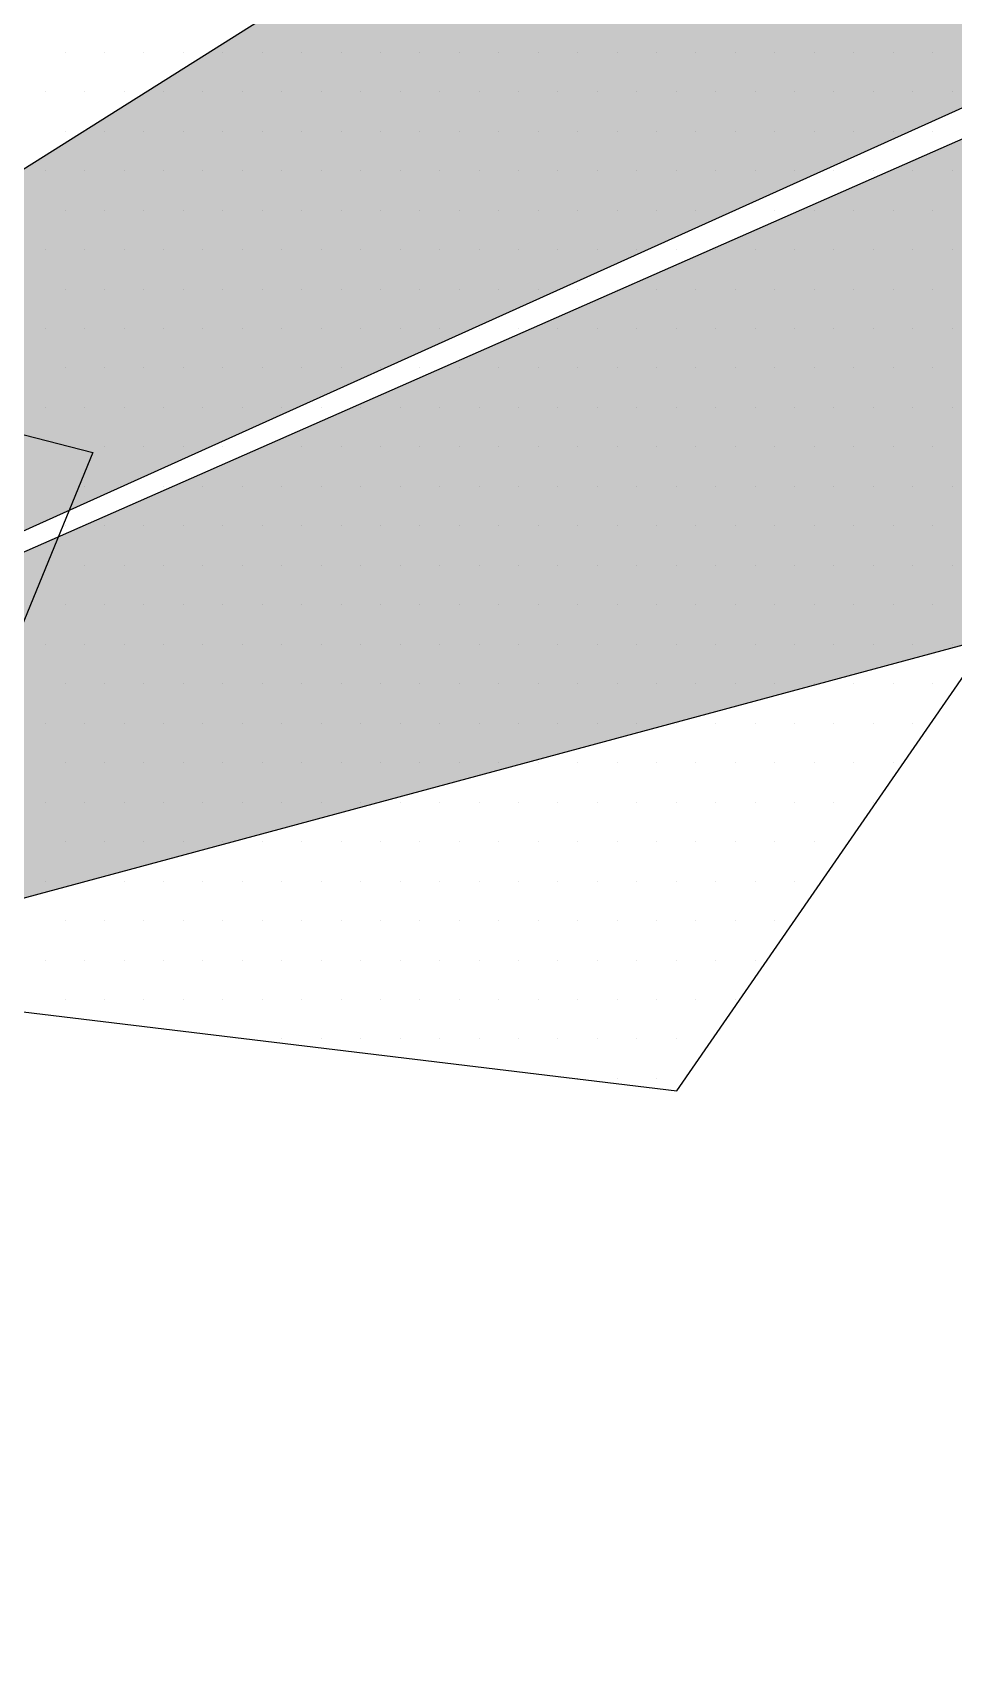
# Paper-space layout 'TOP_A1_00200_01-01-2017_MODELE' of a CAD drawing. Header units: millimetres. Extents: x -52 to 293, y -3 to 294.
# Drawn here: x -25.453 to -23.312, y 51.535 to 55.34 of the extents above; entities that cross this region are included whole.
import ezdxf

# ---------------------------------------------------------------- set-up
doc = ezdxf.new("R2010")
doc.units = ezdxf.units.MM
doc.header["$LTSCALE"] = 2
doc.linetypes.add('CACHEX2', pattern=[0.75, 0.5, -0.25])
for name, color, linetype in [('CALQUE_7', 4, 'Continuous'), ('CARTOUCHE', 7, 'Continuous'), ('rosace', 7, 'Continuous')]:
    doc.layers.add(name, color=color, linetype=linetype)

# ---------------------------------------------------------------- blocks, each defined once
blk = doc.blocks.new('A$C715108E3')
at = {"layer": 'CALQUE_7', "color": 131}
for p, q in [((-16.6249, -14.7076), (-16.6249, -14.7076)), ((-16.5336, -14.7076), (-16.5336, -14.7076)), ((-16.4418, -14.7076), (-16.4418, -14.7076)), ((-16.3497, -14.7076), (-16.3497, -14.7076)), ((-16.2577, -14.7076), (-16.2577, -14.7076)), ((-16.1666, -14.7076), (-16.1666, -14.7076)), ((-16.0744, -14.7076), (-16.0744, -14.7076)), ((-15.9828, -14.7076), (-15.9828, -14.7076)), ((-15.8915, -14.7076), (-15.8915, -14.7076)), ((-15.7995, -14.7076), (-15.7995, -14.7076)), ((-15.7075, -14.7076), (-15.7075, -14.7076)), ((-15.616, -14.7076), (-15.616, -14.7076)), ((-15.5242, -14.7076), (-15.5242, -14.7076)), ((-15.4324, -14.7076), (-15.4324, -14.7076)), ((-15.3409, -14.7076), (-15.3409, -14.7076)), ((-15.2491, -14.7076), (-15.2491, -14.7076)), ((-15.1572, -14.7076), (-15.1572, -14.7076)), ((-15.0652, -14.7076), (-15.0652, -14.7076)), ((-14.9739, -14.7076), (-14.9739, -14.7076)), ((-14.8819, -14.7076), (-14.8819, -14.7076)), ((-14.7903, -14.7076), (-14.7903, -14.7076)), ((-14.6988, -14.7076), (-14.6988, -14.7076)), ((-14.607, -14.7076), (-14.607, -14.7076)), ((-16.6712, -14.7991), (-16.6712, -14.7991)), ((-16.5793, -14.7991), (-16.5793, -14.7991)), ((-16.4873, -14.7991), (-16.4873, -14.7991)), ((-16.3953, -14.7991), (-16.3953, -14.7991)), ((-16.304, -14.7991), (-16.304, -14.7991)), ((-16.212, -14.7991), (-16.212, -14.7991)), ((-16.1203, -14.7991), (-16.1203, -14.7991)), ((-16.0287, -14.7991), (-16.0287, -14.7991)), ((-15.9369, -14.7991), (-15.9369, -14.7991)), ((-15.845, -14.7991), (-15.845, -14.7991)), ((-15.754, -14.7991), (-15.754, -14.7991)), ((-15.6619, -14.7991), (-15.6619, -14.7991)), ((-15.5699, -14.7991), (-15.5699, -14.7991)), ((-15.4786, -14.7991), (-15.4786, -14.7991)), ((-15.3866, -14.7991), (-15.3866, -14.7991)), ((-15.2948, -14.7991), (-15.2948, -14.7991)), ((-15.203, -14.7991), (-15.203, -14.7991)), ((-15.1117, -14.7991), (-15.1117, -14.7991)), ((-15.0197, -14.7991), (-15.0197, -14.7991)), ((-14.9278, -14.7991), (-14.9278, -14.7991)), ((-14.8364, -14.7991), (-14.8364, -14.7991)), ((-14.7444, -14.7991), (-14.7444, -14.7991)), ((-14.6527, -14.7991), (-14.6527, -14.7991)), ((-14.5611, -14.7991), (-14.5611, -14.7991)), ((-16.6249, -14.8905), (-16.6249, -14.8905)), ((-16.5336, -14.8905), (-16.5336, -14.8905)), ((-16.4418, -14.8905), (-16.4418, -14.8905)), ((-16.3497, -14.8905), (-16.3497, -14.8905)), ((-16.2577, -14.8905), (-16.2577, -14.8905)), ((-16.1666, -14.8905), (-16.1666, -14.8905)), ((-16.0744, -14.8905), (-16.0744, -14.8905)), ((-15.9828, -14.8905), (-15.9828, -14.8905)), ((-15.8915, -14.8905), (-15.8915, -14.8905)), ((-15.7995, -14.8905), (-15.7995, -14.8905)), ((-15.7075, -14.8905), (-15.7075, -14.8905)), ((-15.616, -14.8905), (-15.616, -14.8905)), ((-15.5242, -14.8905), (-15.5242, -14.8905)), ((-15.4324, -14.8905), (-15.4324, -14.8905)), ((-15.3409, -14.8905), (-15.3409, -14.8905)), ((-15.2491, -14.8905), (-15.2491, -14.8905)), ((-15.1572, -14.8905), (-15.1572, -14.8905)), ((-15.0652, -14.8905), (-15.0652, -14.8905)), ((-14.9739, -14.8905), (-14.9739, -14.8905)), ((-14.8819, -14.8905), (-14.8819, -14.8905)), ((-14.7903, -14.8905), (-14.7903, -14.8905)), ((-14.6988, -14.8905), (-14.6988, -14.8905)), ((-14.607, -14.8905), (-14.607, -14.8905)), ((-16.6712, -14.9827), (-16.6712, -14.9827)), ((-16.5793, -14.9827), (-16.5793, -14.9827)), ((-16.4873, -14.9827), (-16.4873, -14.9827)), ((-16.3953, -14.9827), (-16.3953, -14.9827)), ((-16.304, -14.9827), (-16.304, -14.9827)), ((-16.212, -14.9827), (-16.212, -14.9827)), ((-16.1203, -14.9827), (-16.1203, -14.9827)), ((-16.0287, -14.9827), (-16.0287, -14.9827)), ((-15.9369, -14.9827), (-15.9369, -14.9827)), ((-15.845, -14.9827), (-15.845, -14.9827)), ((-15.754, -14.9827), (-15.754, -14.9827)), ((-15.6619, -14.9827), (-15.6619, -14.9827)), ((-15.5699, -14.9827), (-15.5699, -14.9827)), ((-15.4786, -14.9827), (-15.4786, -14.9827)), ((-15.3866, -14.9827), (-15.3866, -14.9827)), ((-15.2948, -14.9827), (-15.2948, -14.9827)), ((-15.203, -14.9827), (-15.203, -14.9827)), ((-15.1117, -14.9827), (-15.1117, -14.9827)), ((-15.0197, -14.9827), (-15.0197, -14.9827)), ((-14.9278, -14.9827), (-14.9278, -14.9827)), ((-14.8364, -14.9827), (-14.8364, -14.9827)), ((-14.7444, -14.9827), (-14.7444, -14.9827)), ((-14.6527, -14.9827), (-14.6527, -14.9827)), ((-14.5611, -14.9827), (-14.5611, -14.9827)), ((-16.6249, -15.0742), (-16.6249, -15.0742)), ((-16.5336, -15.0742), (-16.5336, -15.0742)), ((-16.4418, -15.0742), (-16.4418, -15.0742)), ((-16.3497, -15.0742), (-16.3497, -15.0742)), ((-16.2577, -15.0742), (-16.2577, -15.0742)), ((-16.1666, -15.0742), (-16.1666, -15.0742)), ((-16.0744, -15.0742), (-16.0744, -15.0742)), ((-15.9828, -15.0742), (-15.9828, -15.0742)), ((-15.8915, -15.0742), (-15.8915, -15.0742)), ((-15.7995, -15.0742), (-15.7995, -15.0742)), ((-15.7075, -15.0742), (-15.7075, -15.0742)), ((-15.616, -15.0742), (-15.616, -15.0742)), ((-15.5242, -15.0742), (-15.5242, -15.0742)), ((-15.4324, -15.0742), (-15.4324, -15.0742)), ((-15.3409, -15.0742), (-15.3409, -15.0742)), ((-15.2491, -15.0742), (-15.2491, -15.0742)), ((-15.1572, -15.0742), (-15.1572, -15.0742)), ((-15.0652, -15.0742), (-15.0652, -15.0742)), ((-14.9739, -15.0742), (-14.9739, -15.0742)), ((-14.8819, -15.0742), (-14.8819, -15.0742)), ((-14.7903, -15.0742), (-14.7903, -15.0742)), ((-14.6988, -15.0742), (-14.6988, -15.0742)), ((-14.607, -15.0742), (-14.607, -15.0742)), ((-16.6712, -15.1655), (-16.6712, -15.1655)), ((-16.5793, -15.1655), (-16.5793, -15.1655)), ((-16.4873, -15.1655), (-16.4873, -15.1655)), ((-16.3953, -15.1655), (-16.3953, -15.1655)), ((-16.304, -15.1655), (-16.304, -15.1655)), ((-16.212, -15.1655), (-16.212, -15.1655)), ((-16.1203, -15.1655), (-16.1203, -15.1655)), ((-16.0287, -15.1655), (-16.0287, -15.1655)), ((-15.9369, -15.1655), (-15.9369, -15.1655)), ((-15.845, -15.1655), (-15.845, -15.1655)), ((-15.754, -15.1655), (-15.754, -15.1655)), ((-15.6619, -15.1655), (-15.6619, -15.1655)), ((-15.5699, -15.1655), (-15.5699, -15.1655)), ((-15.4786, -15.1655), (-15.4786, -15.1655)), ((-15.3866, -15.1655), (-15.3866, -15.1655)), ((-15.2948, -15.1655), (-15.2948, -15.1655)), ((-15.203, -15.1655), (-15.203, -15.1655)), ((-15.1117, -15.1655), (-15.1117, -15.1655)), ((-15.0197, -15.1655), (-15.0197, -15.1655)), ((-14.9278, -15.1655), (-14.9278, -15.1655)), ((-14.8364, -15.1655), (-14.8364, -15.1655)), ((-14.7444, -15.1655), (-14.7444, -15.1655)), ((-14.6527, -15.1655), (-14.6527, -15.1655)), ((-14.5611, -15.1655), (-14.5611, -15.1655)), ((-16.6249, -15.2579), (-16.6249, -15.2579)), ((-16.5336, -15.2579), (-16.5336, -15.2579)), ((-16.4418, -15.2579), (-16.4418, -15.2579)), ((-16.3497, -15.2579), (-16.3497, -15.2579)), ((-16.2577, -15.2579), (-16.2577, -15.2579)), ((-16.1666, -15.2579), (-16.1666, -15.2579)), ((-16.0744, -15.2579), (-16.0744, -15.2579)), ((-15.9828, -15.2579), (-15.9828, -15.2579)), ((-15.8915, -15.2579), (-15.8915, -15.2579)), ((-15.7995, -15.2579), (-15.7995, -15.2579)), ((-15.7075, -15.2579), (-15.7075, -15.2579)), ((-15.616, -15.2579), (-15.616, -15.2579)), ((-15.5242, -15.2579), (-15.5242, -15.2579)), ((-15.4324, -15.2579), (-15.4324, -15.2579)), ((-15.3409, -15.2579), (-15.3409, -15.2579)), ((-15.2491, -15.2579), (-15.2491, -15.2579)), ((-15.1572, -15.2579), (-15.1572, -15.2579)), ((-15.0652, -15.2579), (-15.0652, -15.2579)), ((-14.9739, -15.2579), (-14.9739, -15.2579)), ((-14.8819, -15.2579), (-14.8819, -15.2579)), ((-14.7903, -15.2579), (-14.7903, -15.2579)), ((-14.6988, -15.2579), (-14.6988, -15.2579)), ((-14.607, -15.2579), (-14.607, -15.2579)), ((-16.6712, -15.3493), (-16.6712, -15.3493)), ((-16.5793, -15.3493), (-16.5793, -15.3493)), ((-16.4873, -15.3493), (-16.4873, -15.3493)), ((-16.3953, -15.3493), (-16.3953, -15.3493)), ((-16.304, -15.3493), (-16.304, -15.3493)), ((-16.212, -15.3493), (-16.212, -15.3493)), ((-16.1203, -15.3493), (-16.1203, -15.3493)), ((-16.0287, -15.3493), (-16.0287, -15.3493)), ((-15.9369, -15.3493), (-15.9369, -15.3493)), ((-15.845, -15.3493), (-15.845, -15.3493)), ((-15.754, -15.3493), (-15.754, -15.3493)), ((-15.6619, -15.3493), (-15.6619, -15.3493)), ((-15.5699, -15.3493), (-15.5699, -15.3493)), ((-15.4786, -15.3493), (-15.4786, -15.3493)), ((-15.3866, -15.3493), (-15.3866, -15.3493)), ((-15.2948, -15.3493), (-15.2948, -15.3493)), ((-15.203, -15.3493), (-15.203, -15.3493)), ((-15.1117, -15.3493), (-15.1117, -15.3493)), ((-15.0197, -15.3493), (-15.0197, -15.3493)), ((-14.9278, -15.3493), (-14.9278, -15.3493)), ((-14.8364, -15.3493), (-14.8364, -15.3493)), ((-14.7444, -15.3493), (-14.7444, -15.3493)), ((-14.6527, -15.3493), (-14.6527, -15.3493)), ((-14.5611, -15.3493), (-14.5611, -15.3493)), ((-16.6249, -15.4406), (-16.6249, -15.4406)), ((-16.5336, -15.4406), (-16.5336, -15.4406)), ((-16.4418, -15.4406), (-16.4418, -15.4406)), ((-16.3497, -15.4406), (-16.3497, -15.4406)), ((-16.2577, -15.4406), (-16.2577, -15.4406)), ((-16.1666, -15.4406), (-16.1666, -15.4406)), ((-16.0744, -15.4406), (-16.0744, -15.4406)), ((-15.9828, -15.4406), (-15.9828, -15.4406)), ((-15.8915, -15.4406), (-15.8915, -15.4406)), ((-15.7995, -15.4406), (-15.7995, -15.4406)), ((-15.7075, -15.4406), (-15.7075, -15.4406)), ((-15.616, -15.4406), (-15.616, -15.4406)), ((-15.5242, -15.4406), (-15.5242, -15.4406)), ((-15.4324, -15.4406), (-15.4324, -15.4406)), ((-15.3409, -15.4406), (-15.3409, -15.4406)), ((-15.2491, -15.4406), (-15.2491, -15.4406)), ((-15.1572, -15.4406), (-15.1572, -15.4406)), ((-15.0652, -15.4406), (-15.0652, -15.4406)), ((-14.9739, -15.4406), (-14.9739, -15.4406)), ((-14.8819, -15.4406), (-14.8819, -15.4406)), ((-14.7903, -15.4406), (-14.7903, -15.4406)), ((-14.6988, -15.4406), (-14.6988, -15.4406)), ((-14.607, -15.4406), (-14.607, -15.4406)), ((-16.6712, -15.5332), (-16.6712, -15.5332)), ((-16.5793, -15.5332), (-16.5793, -15.5332)), ((-16.4873, -15.5332), (-16.4873, -15.5332)), ((-16.3953, -15.5332), (-16.3953, -15.5332)), ((-16.304, -15.5332), (-16.304, -15.5332)), ((-16.212, -15.5332), (-16.212, -15.5332)), ((-16.1203, -15.5332), (-16.1203, -15.5332)), ((-16.0287, -15.5332), (-16.0287, -15.5332)), ((-15.9369, -15.5332), (-15.9369, -15.5332)), ((-15.845, -15.5332), (-15.845, -15.5332)), ((-15.754, -15.5332), (-15.754, -15.5332)), ((-15.6619, -15.5332), (-15.6619, -15.5332)), ((-15.5699, -15.5332), (-15.5699, -15.5332)), ((-15.4786, -15.5332), (-15.4786, -15.5332)), ((-15.3866, -15.5332), (-15.3866, -15.5332)), ((-15.2948, -15.5332), (-15.2948, -15.5332)), ((-15.203, -15.5332), (-15.203, -15.5332)), ((-15.1117, -15.5332), (-15.1117, -15.5332)), ((-15.0197, -15.5332), (-15.0197, -15.5332)), ((-14.9278, -15.5332), (-14.9278, -15.5332)), ((-14.8364, -15.5332), (-14.8364, -15.5332)), ((-14.7444, -15.5332), (-14.7444, -15.5332)), ((-14.6527, -15.5332), (-14.6527, -15.5332)), ((-14.5611, -15.5332), (-14.5611, -15.5332)), ((-16.6116, -15.6246), (-16.6116, -15.6246)), ((-16.5336, -15.6246), (-16.5336, -15.6246)), ((-16.4418, -15.6246), (-16.4418, -15.6246)), ((-16.3497, -15.6246), (-16.3497, -15.6246)), ((-16.2577, -15.6246), (-16.2577, -15.6246)), ((-16.1666, -15.6246), (-16.1666, -15.6246)), ((-16.0744, -15.6246), (-16.0744, -15.6246)), ((-15.9828, -15.6246), (-15.9828, -15.6246)), ((-15.8915, -15.6246), (-15.8915, -15.6246)), ((-15.7995, -15.6246), (-15.7995, -15.6246)), ((-15.7075, -15.6246), (-15.7075, -15.6246)), ((-15.616, -15.6246), (-15.616, -15.6246)), ((-15.5242, -15.6246), (-15.5242, -15.6246)), ((-15.4324, -15.6246), (-15.4324, -15.6246)), ((-15.3409, -15.6246), (-15.3409, -15.6246)), ((-15.2491, -15.6246), (-15.2491, -15.6246)), ((-15.1572, -15.6246), (-15.1572, -15.6246)), ((-15.0652, -15.6246), (-15.0652, -15.6246)), ((-14.9739, -15.6246), (-14.9739, -15.6246)), ((-14.8819, -15.6246), (-14.8819, -15.6246)), ((-14.7903, -15.6246), (-14.7903, -15.6246)), ((-14.6988, -15.6246), (-14.6988, -15.6246)), ((-14.607, -15.6246), (-14.607, -15.6246)), ((-16.5928, -15.7159), (-16.5928, -15.7159)), ((-16.5793, -15.7159), (-16.5793, -15.7159)), ((-16.4873, -15.7159), (-16.4873, -15.7159)), ((-16.3953, -15.7159), (-16.3953, -15.7159)), ((-16.304, -15.7159), (-16.304, -15.7159)), ((-16.212, -15.7159), (-16.212, -15.7159)), ((-16.1203, -15.7159), (-16.1203, -15.7159)), ((-16.0287, -15.7159), (-16.0287, -15.7159)), ((-15.9369, -15.7159), (-15.9369, -15.7159)), ((-15.845, -15.7159), (-15.845, -15.7159)), ((-15.754, -15.7159), (-15.754, -15.7159)), ((-15.6619, -15.7159), (-15.6619, -15.7159)), ((-15.5699, -15.7159), (-15.5699, -15.7159)), ((-15.4786, -15.7159), (-15.4786, -15.7159)), ((-15.3866, -15.7159), (-15.3866, -15.7159)), ((-15.2948, -15.7159), (-15.2948, -15.7159)), ((-15.203, -15.7159), (-15.203, -15.7159)), ((-15.1117, -15.7159), (-15.1117, -15.7159)), ((-15.0197, -15.7159), (-15.0197, -15.7159)), ((-14.9278, -15.7159), (-14.9278, -15.7159)), ((-14.8364, -15.7159), (-14.8364, -15.7159)), ((-14.7444, -15.7159), (-14.7444, -15.7159)), ((-14.6527, -15.7159), (-14.6527, -15.7159)), ((-14.5611, -15.7159), (-14.5611, -15.7159)), ((-16.6305, -15.8081), (-16.6305, -15.8081)), ((-16.6249, -15.8081), (-16.6249, -15.8081)), ((-16.5336, -15.8081), (-16.5336, -15.8081)), ((-16.4418, -15.8081), (-16.4418, -15.8081)), ((-16.3497, -15.8081), (-16.3497, -15.8081)), ((-16.2577, -15.8081), (-16.2577, -15.8081)), ((-16.1666, -15.8081), (-16.1666, -15.8081)), ((-16.0744, -15.8081), (-16.0744, -15.8081)), ((-15.9828, -15.8081), (-15.9828, -15.8081)), ((-15.8915, -15.8081), (-15.8915, -15.8081)), ((-15.7995, -15.8081), (-15.7995, -15.8081)), ((-15.7075, -15.8081), (-15.7075, -15.8081)), ((-15.616, -15.8081), (-15.616, -15.8081)), ((-15.5242, -15.8081), (-15.5242, -15.8081)), ((-15.4324, -15.8081), (-15.4324, -15.8081)), ((-15.3409, -15.8081), (-15.3409, -15.8081)), ((-15.2491, -15.8081), (-15.2491, -15.8081)), ((-15.1572, -15.8081), (-15.1572, -15.8081)), ((-15.0652, -15.8081), (-15.0652, -15.8081)), ((-14.9739, -15.8081), (-14.9739, -15.8081)), ((-14.8819, -15.8081), (-14.8819, -15.8081)), ((-14.7903, -15.8081), (-14.7903, -15.8081)), ((-14.6988, -15.8081), (-14.6988, -15.8081)), ((-14.607, -15.8081), (-14.607, -15.8081)), ((-16.6678, -15.8996), (-16.6678, -15.8996)), ((-16.5793, -15.8996), (-16.5793, -15.8996)), ((-16.4873, -15.8996), (-16.4873, -15.8996)), ((-16.3953, -15.8996), (-16.3953, -15.8996)), ((-16.304, -15.8996), (-16.304, -15.8996)), ((-16.212, -15.8996), (-16.212, -15.8996)), ((-16.1203, -15.8996), (-16.1203, -15.8996)), ((-16.0287, -15.8996), (-16.0287, -15.8996)), ((-15.9369, -15.8996), (-15.9369, -15.8996)), ((-15.845, -15.8996), (-15.845, -15.8996)), ((-15.754, -15.8996), (-15.754, -15.8996)), ((-15.6619, -15.8996), (-15.6619, -15.8996)), ((-15.5699, -15.8996), (-15.5699, -15.8996)), ((-15.4786, -15.8996), (-15.4786, -15.8996)), ((-15.3866, -15.8996), (-15.3866, -15.8996)), ((-15.2948, -15.8996), (-15.2948, -15.8996)), ((-15.203, -15.8996), (-15.203, -15.8996)), ((-15.1117, -15.8996), (-15.1117, -15.8996)), ((-15.0197, -15.8996), (-15.0197, -15.8996)), ((-14.9278, -15.8996), (-14.9278, -15.8996)), ((-14.8364, -15.8996), (-14.8364, -15.8996)), ((-14.7444, -15.8996), (-14.7444, -15.8996)), ((-14.6527, -15.8996), (-14.6527, -15.8996)), ((-14.5611, -15.8996), (-14.5611, -15.8996)), ((-16.6249, -15.991), (-16.6249, -15.991)), ((-16.5336, -15.991), (-16.5336, -15.991)), ((-16.4418, -15.991), (-16.4418, -15.991)), ((-16.3497, -15.991), (-16.3497, -15.991)), ((-16.2577, -15.991), (-16.2577, -15.991)), ((-16.1666, -15.991), (-16.1666, -15.991)), ((-16.0744, -15.991), (-16.0744, -15.991)), ((-15.9828, -15.991), (-15.9828, -15.991)), ((-15.8915, -15.991), (-15.8915, -15.991)), ((-15.7995, -15.991), (-15.7995, -15.991)), ((-15.7075, -15.991), (-15.7075, -15.991)), ((-15.616, -15.991), (-15.616, -15.991)), ((-15.5242, -15.991), (-15.5242, -15.991)), ((-15.4324, -15.991), (-15.4324, -15.991)), ((-15.3409, -15.991), (-15.3409, -15.991)), ((-15.2491, -15.991), (-15.2491, -15.991)), ((-15.1572, -15.991), (-15.1572, -15.991)), ((-15.0652, -15.991), (-15.0652, -15.991)), ((-14.9739, -15.991), (-14.9739, -15.991)), ((-14.8819, -15.991), (-14.8819, -15.991)), ((-14.7903, -15.991), (-14.7903, -15.991)), ((-14.6988, -15.991), (-14.6988, -15.991)), ((-14.607, -15.991), (-14.607, -15.991)), ((-16.6712, -16.0834), (-16.6712, -16.0834)), ((-16.5793, -16.0834), (-16.5793, -16.0834)), ((-16.4873, -16.0834), (-16.4873, -16.0834)), ((-16.3953, -16.0834), (-16.3953, -16.0834)), ((-16.304, -16.0834), (-16.304, -16.0834)), ((-16.212, -16.0834), (-16.212, -16.0834)), ((-16.1203, -16.0834), (-16.1203, -16.0834)), ((-16.0287, -16.0834), (-16.0287, -16.0834)), ((-15.9369, -16.0834), (-15.9369, -16.0834)), ((-15.845, -16.0834), (-15.845, -16.0834)), ((-15.754, -16.0834), (-15.754, -16.0834)), ((-15.6619, -16.0834), (-15.6619, -16.0834)), ((-15.5699, -16.0834), (-15.5699, -16.0834)), ((-15.4786, -16.0834), (-15.4786, -16.0834)), ((-15.3866, -16.0834), (-15.3866, -16.0834)), ((-15.2948, -16.0834), (-15.2948, -16.0834)), ((-15.203, -16.0834), (-15.203, -16.0834)), ((-15.1117, -16.0834), (-15.1117, -16.0834)), ((-15.0197, -16.0834), (-15.0197, -16.0834)), ((-14.9278, -16.0834), (-14.9278, -16.0834)), ((-14.8364, -16.0834), (-14.8364, -16.0834)), ((-14.7444, -16.0834), (-14.7444, -16.0834)), ((-14.6527, -16.0834), (-14.6527, -16.0834)), ((-14.5611, -16.0834), (-14.5611, -16.0834)), ((-16.6249, -16.1747), (-16.6249, -16.1747)), ((-16.5336, -16.1747), (-16.5336, -16.1747)), ((-16.4418, -16.1747), (-16.4418, -16.1747)), ((-16.3497, -16.1747), (-16.3497, -16.1747)), ((-16.2577, -16.1747), (-16.2577, -16.1747)), ((-16.1666, -16.1747), (-16.1666, -16.1747)), ((-16.0744, -16.1747), (-16.0744, -16.1747)), ((-15.9828, -16.1747), (-15.9828, -16.1747)), ((-15.8915, -16.1747), (-15.8915, -16.1747)), ((-15.7995, -16.1747), (-15.7995, -16.1747)), ((-15.7075, -16.1747), (-15.7075, -16.1747)), ((-15.616, -16.1747), (-15.616, -16.1747)), ((-15.5242, -16.1747), (-15.5242, -16.1747)), ((-15.4324, -16.1747), (-15.4324, -16.1747)), ((-15.3409, -16.1747), (-15.3409, -16.1747)), ((-15.2491, -16.1747), (-15.2491, -16.1747)), ((-15.1572, -16.1747), (-15.1572, -16.1747)), ((-15.0652, -16.1747), (-15.0652, -16.1747)), ((-14.9739, -16.1747), (-14.9739, -16.1747)), ((-14.8819, -16.1747), (-14.8819, -16.1747)), ((-14.7903, -16.1747), (-14.7903, -16.1747)), ((-14.6988, -16.1747), (-14.6988, -16.1747)), ((-14.607, -16.1747), (-14.607, -16.1747)), ((-16.6712, -16.2673), (-16.6712, -16.2673)), ((-16.5793, -16.2673), (-16.5793, -16.2673)), ((-16.4873, -16.2673), (-16.4873, -16.2673)), ((-16.3953, -16.2673), (-16.3953, -16.2673)), ((-16.304, -16.2673), (-16.304, -16.2673)), ((-16.212, -16.2673), (-16.212, -16.2673)), ((-16.1203, -16.2673), (-16.1203, -16.2673)), ((-16.0287, -16.2673), (-16.0287, -16.2673)), ((-15.9369, -16.2673), (-15.9369, -16.2673)), ((-15.845, -16.2673), (-15.845, -16.2673)), ((-15.754, -16.2673), (-15.754, -16.2673)), ((-15.6619, -16.2673), (-15.6619, -16.2673)), ((-15.5699, -16.2673), (-15.5699, -16.2673)), ((-15.4786, -16.2673), (-15.4786, -16.2673)), ((-15.3866, -16.2673), (-15.3866, -16.2673)), ((-15.2948, -16.2673), (-15.2948, -16.2673)), ((-15.203, -16.2673), (-15.203, -16.2673)), ((-15.1117, -16.2673), (-15.1117, -16.2673)), ((-15.0197, -16.2673), (-15.0197, -16.2673)), ((-14.9278, -16.2673), (-14.9278, -16.2673)), ((-14.8364, -16.2673), (-14.8364, -16.2673)), ((-14.7444, -16.2673), (-14.7444, -16.2673)), ((-14.6527, -16.2673), (-14.6527, -16.2673)), ((-16.6249, -16.3587), (-16.6249, -16.3587)), ((-16.5336, -16.3587), (-16.5336, -16.3587)), ((-16.4418, -16.3587), (-16.4418, -16.3587)), ((-16.3497, -16.3587), (-16.3497, -16.3587)), ((-16.2577, -16.3587), (-16.2577, -16.3587)), ((-16.1666, -16.3587), (-16.1666, -16.3587)), ((-16.0744, -16.3587), (-16.0744, -16.3587)), ((-15.9828, -16.3587), (-15.9828, -16.3587)), ((-15.8915, -16.3587), (-15.8915, -16.3587)), ((-15.7995, -16.3587), (-15.7995, -16.3587)), ((-15.7075, -16.3587), (-15.7075, -16.3587)), ((-15.616, -16.3587), (-15.616, -16.3587)), ((-15.5242, -16.3587), (-15.5242, -16.3587)), ((-15.4324, -16.3587), (-15.4324, -16.3587)), ((-15.3409, -16.3587), (-15.3409, -16.3587)), ((-15.2491, -16.3587), (-15.2491, -16.3587)), ((-15.1572, -16.3587), (-15.1572, -16.3587)), ((-15.0652, -16.3587), (-15.0652, -16.3587)), ((-14.9739, -16.3587), (-14.9739, -16.3587)), ((-14.8819, -16.3587), (-14.8819, -16.3587)), ((-14.7903, -16.3587), (-14.7903, -16.3587)), ((-14.6988, -16.3587), (-14.6988, -16.3587)), ((-16.6712, -16.45), (-16.6712, -16.45)), ((-16.5793, -16.45), (-16.5793, -16.45)), ((-16.4873, -16.45), (-16.4873, -16.45)), ((-16.3953, -16.45), (-16.3953, -16.45)), ((-16.304, -16.45), (-16.304, -16.45)), ((-16.212, -16.45), (-16.212, -16.45)), ((-16.1203, -16.45), (-16.1203, -16.45)), ((-16.0287, -16.45), (-16.0287, -16.45)), ((-15.9369, -16.45), (-15.9369, -16.45)), ((-15.845, -16.45), (-15.845, -16.45)), ((-15.754, -16.45), (-15.754, -16.45)), ((-15.6619, -16.45), (-15.6619, -16.45)), ((-15.5699, -16.45), (-15.5699, -16.45)), ((-15.4786, -16.45), (-15.4786, -16.45)), ((-15.3866, -16.45), (-15.3866, -16.45)), ((-15.2948, -16.45), (-15.2948, -16.45)), ((-15.203, -16.45), (-15.203, -16.45)), ((-15.1117, -16.45), (-15.1117, -16.45)), ((-15.0197, -16.45), (-15.0197, -16.45)), ((-14.9278, -16.45), (-14.9278, -16.45)), ((-14.8364, -16.45), (-14.8364, -16.45)), ((-14.7444, -16.45), (-14.7444, -16.45)), ((-16.6249, -16.5424), (-16.6249, -16.5424)), ((-16.5336, -16.5424), (-16.5336, -16.5424)), ((-16.4418, -16.5424), (-16.4418, -16.5424)), ((-16.3497, -16.5424), (-16.3497, -16.5424)), ((-16.2577, -16.5424), (-16.2577, -16.5424)), ((-16.1666, -16.5424), (-16.1666, -16.5424)), ((-16.0744, -16.5424), (-16.0744, -16.5424)), ((-15.9828, -16.5424), (-15.9828, -16.5424)), ((-15.8915, -16.5424), (-15.8915, -16.5424)), ((-15.7995, -16.5424), (-15.7995, -16.5424)), ((-15.7075, -16.5424), (-15.7075, -16.5424)), ((-15.616, -16.5424), (-15.616, -16.5424)), ((-15.5242, -16.5424), (-15.5242, -16.5424)), ((-15.4324, -16.5424), (-15.4324, -16.5424)), ((-15.3409, -16.5424), (-15.3409, -16.5424)), ((-15.2491, -16.5424), (-15.2491, -16.5424)), ((-15.1572, -16.5424), (-15.1572, -16.5424)), ((-15.0652, -16.5424), (-15.0652, -16.5424)), ((-14.9739, -16.5424), (-14.9739, -16.5424)), ((-14.8819, -16.5424), (-14.8819, -16.5424)), ((-16.6712, -16.6339), (-16.6712, -16.6339)), ((-16.5793, -16.6339), (-16.5793, -16.6339)), ((-16.4873, -16.6339), (-16.4873, -16.6339)), ((-16.3953, -16.6339), (-16.3953, -16.6339)), ((-16.304, -16.6339), (-16.304, -16.6339)), ((-16.212, -16.6339), (-16.212, -16.6339)), ((-16.1203, -16.6339), (-16.1203, -16.6339)), ((-16.0287, -16.6339), (-16.0287, -16.6339)), ((-15.9369, -16.6339), (-15.9369, -16.6339)), ((-15.845, -16.6339), (-15.845, -16.6339)), ((-15.754, -16.6339), (-15.754, -16.6339)), ((-15.6619, -16.6339), (-15.6619, -16.6339)), ((-15.5699, -16.6339), (-15.5699, -16.6339)), ((-15.4786, -16.6339), (-15.4786, -16.6339)), ((-15.3866, -16.6339), (-15.3866, -16.6339)), ((-15.2948, -16.6339), (-15.2948, -16.6339)), ((-15.203, -16.6339), (-15.203, -16.6339)), ((-15.1117, -16.6339), (-15.1117, -16.6339)), ((-15.0197, -16.6339), (-15.0197, -16.6339)), ((-14.9278, -16.6339), (-14.9278, -16.6339)), ((-16.6249, -16.7251), (-16.6249, -16.7251)), ((-16.5336, -16.7251), (-16.5336, -16.7251)), ((-16.4418, -16.7251), (-16.4418, -16.7251)), ((-16.3497, -16.7251), (-16.3497, -16.7251)), ((-16.2577, -16.7251), (-16.2577, -16.7251)), ((-16.1666, -16.7251), (-16.1666, -16.7251)), ((-16.0744, -16.7251), (-16.0744, -16.7251)), ((-15.9828, -16.7251), (-15.9828, -16.7251)), ((-15.8915, -16.7251), (-15.8915, -16.7251)), ((-15.7995, -16.7251), (-15.7995, -16.7251)), ((-15.7075, -16.7251), (-15.7075, -16.7251)), ((-15.616, -16.7251), (-15.616, -16.7251)), ((-15.5242, -16.7251), (-15.5242, -16.7251)), ((-15.4324, -16.7251), (-15.4324, -16.7251)), ((-15.3409, -16.7251), (-15.3409, -16.7251)), ((-15.2491, -16.7251), (-15.2491, -16.7251)), ((-15.1572, -16.7251), (-15.1572, -16.7251)), ((-15.0652, -16.7251), (-15.0652, -16.7251)), ((-14.9739, -16.7251), (-14.9739, -16.7251)), ((-16.6712, -16.8175), (-16.6712, -16.8175)), ((-16.5793, -16.8175), (-16.5793, -16.8175)), ((-16.4873, -16.8175), (-16.4873, -16.8175)), ((-16.3953, -16.8175), (-16.3953, -16.8175)), ((-16.304, -16.8175), (-16.304, -16.8175)), ((-16.212, -16.8175), (-16.212, -16.8175)), ((-16.1203, -16.8175), (-16.1203, -16.8175)), ((-16.0287, -16.8175), (-16.0287, -16.8175)), ((-15.9369, -16.8175), (-15.9369, -16.8175)), ((-15.845, -16.8175), (-15.845, -16.8175)), ((-15.754, -16.8175), (-15.754, -16.8175)), ((-15.6619, -16.8175), (-15.6619, -16.8175)), ((-15.5699, -16.8175), (-15.5699, -16.8175)), ((-15.4786, -16.8175), (-15.4786, -16.8175)), ((-15.3866, -16.8175), (-15.3866, -16.8175)), ((-15.2948, -16.8175), (-15.2948, -16.8175)), ((-15.203, -16.8175), (-15.203, -16.8175)), ((-15.1117, -16.8175), (-15.1117, -16.8175)), ((-15.0197, -16.8175), (-15.0197, -16.8175)), ((-16.6249, -16.909), (-16.6249, -16.909)), ((-16.5336, -16.909), (-16.5336, -16.909)), ((-16.4418, -16.909), (-16.4418, -16.909)), ((-16.3497, -16.909), (-16.3497, -16.909)), ((-16.2577, -16.909), (-16.2577, -16.909)), ((-16.1666, -16.909), (-16.1666, -16.909)), ((-16.0744, -16.909), (-16.0744, -16.909)), ((-15.9828, -16.909), (-15.9828, -16.909)), ((-15.8915, -16.909), (-15.8915, -16.909)), ((-15.7995, -16.909), (-15.7995, -16.909)), ((-15.7075, -16.909), (-15.7075, -16.909)), ((-15.616, -16.909), (-15.616, -16.909)), ((-15.5242, -16.909), (-15.5242, -16.909)), ((-15.4324, -16.909), (-15.4324, -16.909)), ((-15.3409, -16.909), (-15.3409, -16.909)), ((-15.2491, -16.909), (-15.2491, -16.909)), ((-15.1572, -16.909), (-15.1572, -16.909)), ((-15.0652, -16.909), (-15.0652, -16.909)), ((-16.1981, -17.0003), (-16.1981, -17.0003)), ((-16.1203, -17.0003), (-16.1203, -17.0003)), ((-16.0287, -17.0003), (-16.0287, -17.0003)), ((-15.9369, -17.0003), (-15.9369, -17.0003)), ((-15.845, -17.0003), (-15.845, -17.0003)), ((-15.754, -17.0003), (-15.754, -17.0003)), ((-15.6619, -17.0003), (-15.6619, -17.0003)), ((-15.5699, -17.0003), (-15.5699, -17.0003)), ((-15.4786, -17.0003), (-15.4786, -17.0003)), ((-15.3866, -17.0003), (-15.3866, -17.0003)), ((-15.2948, -17.0003), (-15.2948, -17.0003)), ((-15.203, -17.0003), (-15.203, -17.0003)), ((-15.4383, -17.0928), (-15.4383, -17.0928)), ((-15.4324, -17.0928), (-15.4324, -17.0928)), ((-15.3409, -17.0928), (-15.3409, -17.0928)), ((-15.2491, -17.0928), (-15.2491, -17.0928))]:
    blk.add_line(p, q, dxfattribs=at)
blk.add_lwpolyline([(-17.1333, -11.706), (-13.6302, -12.0681), (-14.8375, -14.0161), (-16.6359, -13.7897), (-17.73, -15.3364), (-16.5602, -15.6374), (-17.0758, -16.8949), (-15.2018, -17.1211), (-14.4102, -15.977), (-14.0453, -15.6258), (-13.0766, -15.8137), (-11.7939, -15.977), (-13.895, -18.9134)], dxfattribs=at)
blk = doc.blocks.new('A$C581E6685')
at = {"layer": 'rosace'}
for color, points in [(142, [(-45.3965, 37.4846), (-39.5666, 28.8703), (-39.344, 28.5414), (-39.8519, 24.2064), (-36.9477, 25.4853), (-26.3566, 30.2032), (-36.1863, 24.0789), (-38.2746, 22.2236), (-38.1337, 21.2132), (-33.6363, 11.1845), (-39.5393, 21.4709), (-40.6525, 23.2405), (-42.0615, 23.3525), (-53.1072, 18.3767), (-43.3972, 24.4856), (-40.4756, 26.2259), (-40.684, 26.8894)]), (140, [(-45.3965, 37.4846), (-41.9745, 25.9278), (-41.7809, 23.8865), (-42.0615, 23.3525), (-44.9268, 21.9767), (-53.1072, 18.3767), (-40.8028, 21.6905), (-39.5666, 22.0268), (-38.2746, 22.2236), (-38.1337, 21.2132), (-33.6363, 11.1845), (-36.0802, 21.4612), (-37.3405, 24.3346), (-37.4251, 24.9804), (-36.9477, 25.4853), (-26.3566, 30.2032), (-37.8747, 26.8339), (-39.7286, 26.4119), (-40.3751, 26.6371), (-40.684, 26.8894)])]:
    blk.add_hatch(color=color, dxfattribs=at).paths.add_polyline_path(points)
at = {"layer": 'rosace', "color": 142}
blk.add_lwpolyline([(-45.3965, 37.4846), (-39.3434, 28.5414), (-39.8519, 24.2064), (-36.9477, 25.4853), (-26.3566, 30.2032), (-36.1857, 24.0789), (-38.2739, 22.2236), (-38.1337, 21.2132), (-33.6358, 11.1845), (-39.5393, 21.4709), (-40.6518, 23.2405), (-42.0615, 23.3525), (-53.1072, 18.3767), (-43.3964, 24.4856), (-40.4756, 26.2259), (-40.6836, 26.8894)], close=True, dxfattribs=at)
at = {"layer": 'rosace', "color": 140}
blk.add_lwpolyline([(-45.3965, 37.4846), (-41.9745, 25.9278), (-41.7804, 23.8865), (-42.0615, 23.3525), (-44.9268, 21.9767), (-53.1072, 18.3767), (-40.8028, 21.6905), (-39.5666, 22.0268), (-38.2739, 22.2236), (-38.1337, 21.2132), (-33.6358, 11.1845), (-36.0802, 21.4612), (-37.3405, 24.3346), (-37.4251, 24.9804), (-36.9477, 25.4853), (-26.3566, 30.2032), (-37.8741, 26.8339), (-39.7286, 26.4119), (-40.3748, 26.6371), (-40.6836, 26.8894)], close=True, dxfattribs=at)
at = {"layer": 'rosace', "color": 32, "linetype": 'CACHEX2', "ltscale": 1.5}
blk.add_ellipse((-38.0538, 23.8138), major_axis=(-19.0311, -3.534), ratio=0.590567, dxfattribs=at)
at = {"layer": 'rosace', "color": 32}
blk.add_ellipse((-37.6144, 23.8499), major_axis=(-13.5768, -4.2839), ratio=0.791971, dxfattribs=at)
at = {"layer": 'CARTOUCHE'}
blk.add_blockref('A$C715108E3', (-31.6739, 36.3189), dxfattribs=at)

psp = doc.layouts.new('TOP_A1_00200_01-01-2017_MODELE')

# ---------------------------------------------------------------- block references
at = {"layer": 'CARTOUCHE'}
psp.add_blockref('A$C581E6685', (22.9208, 33.6824), dxfattribs=at)

doc.saveas('drawing.dxf')
